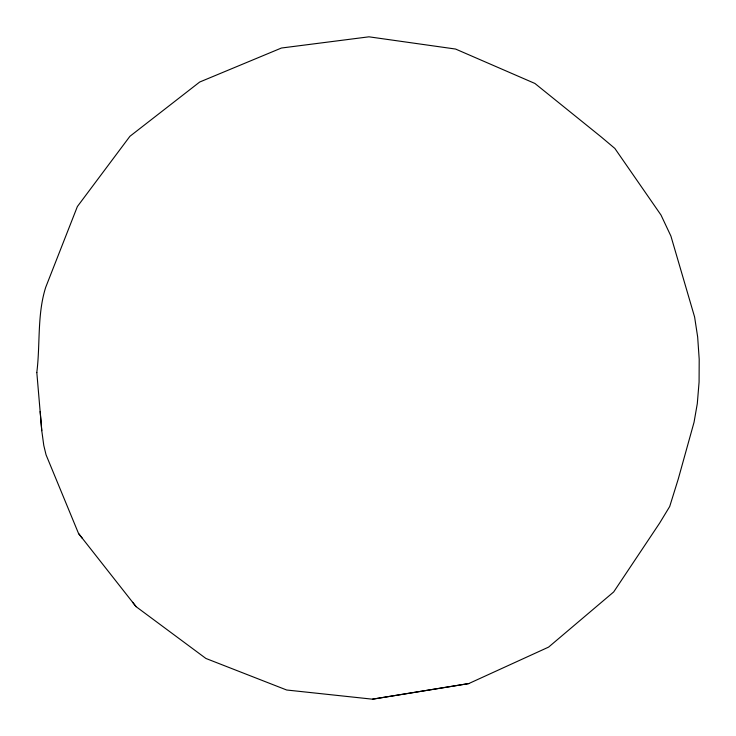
<?xml version="1.0" encoding="UTF-8"?>
<svg xmlns="http://www.w3.org/2000/svg" width="736" height="736" viewBox="0 0 736 736"><rect width="100%" height="100%" fill="white"/><g stroke="black" fill="none" stroke-linecap="round" stroke-linejoin="round"><path stroke-width="1.1" d="M36.818 372.572L36.8 372.517C40.37 344.338 37.012 314.631 45.706 287.307L77.372 206.549L129.922 136.298L199.677 82.036L281.437 48.024L368.966 36.818L455.602 49.054L534.916 83.462L601.303 137.025L614.864 148.442L661.002 215.041L670.91 236.081L694.609 317.014L697.664 337.005L699.2 359.251L699.08 382.039L697.305 403.576L694.057 422.216L678.252 479.044L669.696 506.515L659.714 522.974L613.686 591.946L548.596 647.11L468.749 683.578L372.49 699.182L286.672 690.009L205.914 658.462L136.086 606.657L78.531 533.471L46.055 454.82L43.783 445.436L41.768 430.67L36.818 372.508M372.462 699.182L468.749 683.578M78.531 533.471L82.303 538.292M132.673 602.287L136.086 606.657M40.176 411.47L41.768 430.67"/></g></svg>
